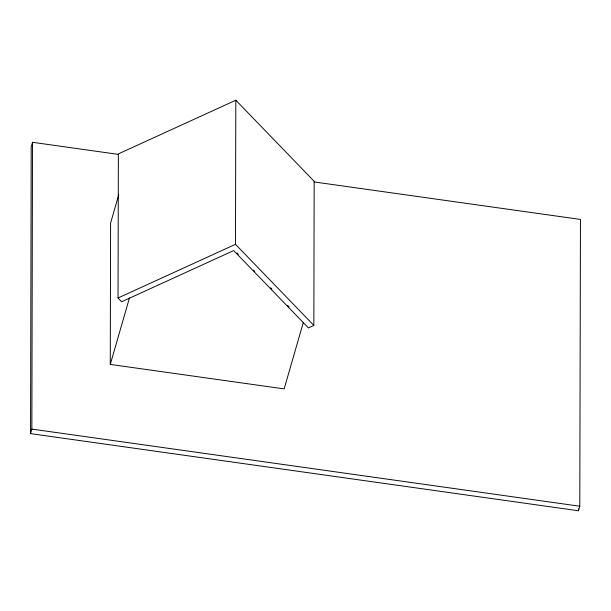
<?xml version="1.0" encoding="UTF-8"?>
<svg xmlns="http://www.w3.org/2000/svg" width="611" height="611" viewBox="0 0 611 611"><rect width="100%" height="100%" fill="white"/><g stroke="black" fill="none" stroke-linecap="round" stroke-linejoin="round"><path stroke-width="0.92" d="M314.039 181.933L580.45 219.433L579.793 506.236L578.487 510.773L30.55 433.627L31.207 146.831L32.513 142.294L118.488 154.4M30.55 433.627L31.856 429.098L32.513 142.294M303.247 322.738L284.153 388.894L110.27 364.416L110.599 223.053L118.733 194.856M118.038 297.992L118.366 153.896L235.823 100.227L314.176 181.314L313.848 325.403L308.44 327.931L233.685 250.579L121.62 301.781L118.038 297.992L235.487 244.324L235.823 100.227M578.487 510.773L578.487 508.864M110.27 364.416L129.44 298.008M31.856 429.098L579.793 506.236M235.487 244.324L313.848 325.403M236.984 252.985L238.298 254.352M253.45 270.031L254.764 271.391M270.574 287.75L271.895 289.118M287.705 305.469L289.018 306.837"/></g></svg>
